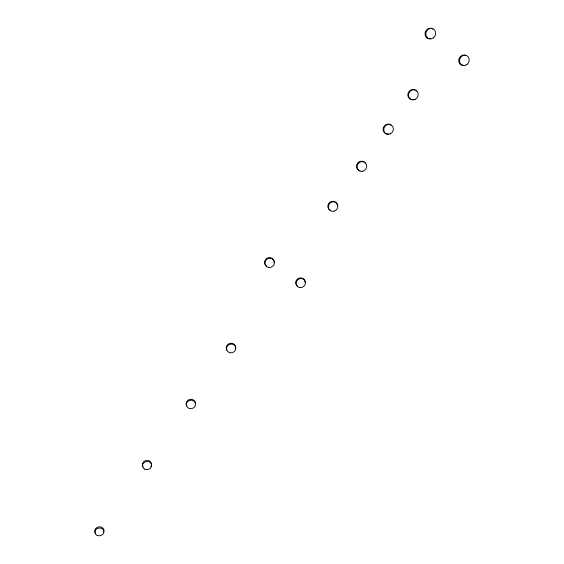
<?xml version="1.0" encoding="UTF-8"?>
<svg xmlns="http://www.w3.org/2000/svg" width="564" height="564" viewBox="0 0 564 564"><rect width="100%" height="100%" fill="white"/><g stroke="black" fill="none" stroke-linecap="round" stroke-linejoin="round"><path stroke-width="0.85" d="M430.522 38.726A5.372 4.857 -68.9 0 1 425.228 32.395A5.372 4.857 -68.9 0 1 433.032 29.145M94.963 531.725A4.561 3.885 -6.9 0 1 99.722 526.818A4.561 3.885 -6.9 0 1 103.656 531.965M95.69 533.093A4.561 3.885 -6.9 0 1 95.245 532.444M143.178 466.921A4.611 4.054 -9.2 0 1 146.02 460.541A4.611 4.054 -9.2 0 1 151.483 465.074M151.23 465.85A4.611 4.054 -9.2 0 1 150.814 466.569M186.895 406.002A4.66 4.209 -12.8 0 1 189.433 399.509A4.66 4.209 -12.8 0 1 195.398 403.345M226.975 350.152A4.709 4.343 -18.1 0 1 230.077 343.335A4.709 4.343 -18.1 0 1 235.477 348.341M266.553 266.109A4.829 4.575 -29.4 0 1 267.209 258.157A4.829 4.575 -29.4 0 1 274.09 262.154M297.602 286.209A4.766 4.456 -31.6 0 1 298.335 278.412A4.766 4.456 -31.6 0 1 305.046 282.31M330.532 210.457A4.914 4.632 -45.8 0 1 329.764 202.349A4.914 4.632 -45.8 0 1 337.307 205.084M413.186 99.574A5.189 4.752 -63.1 0 1 408.146 93.011A5.189 4.752 -63.1 0 1 416.352 91.001M463.982 65.304A5.28 4.731 -64.8 0 1 458.793 59.594A5.28 4.731 -64.8 0 1 465.829 55.455M360.058 170.857A5.005 4.681 -53.7 0 1 357.484 163.334A5.005 4.681 -53.7 0 1 365.451 163.356M388.476 133.936A5.097 4.723 -59.3 0 1 383.393 127.534A5.097 4.723 -59.3 0 1 391.55 125.525M97.184 535.405A4.575 3.892 -6.9 0 0 103.931 531.655A4.575 3.892 -6.9 0 0 96.98 528.651A4.575 3.892 -6.9 0 0 97.184 535.405M144.765 469.177A4.625 4.061 -9.2 0 0 151.645 465.342A4.625 4.061 -9.2 0 0 144.687 462.127A4.625 4.061 -9.2 0 0 144.765 469.177M189.405 408.512A4.667 4.216 -12.8 0 0 195.496 403.464A4.667 4.216 -12.8 0 0 187.882 401.371A4.667 4.216 -12.8 0 0 189.405 408.512M229.576 352.634A4.723 4.357 -18.1 0 0 235.78 347.459A4.723 4.357 -18.1 0 0 228.152 345.217A4.723 4.357 -18.1 0 0 229.576 352.634M268.901 267.477A4.836 4.582 -29.4 0 0 274.153 261.033A4.836 4.582 -29.4 0 0 265.989 260.082A4.836 4.582 -29.4 0 0 268.901 267.477M299.97 287.598A4.78 4.463 -31.6 0 0 305.202 281.267A4.78 4.463 -31.6 0 0 297.193 280.357A4.78 4.463 -31.6 0 0 299.97 287.598M334.071 211.176A4.928 4.639 -45.7 0 0 336.666 203.16A4.928 4.639 -45.7 0 0 328.558 205.331A4.928 4.639 -45.7 0 0 334.071 211.176M362.807 171.237A5.013 4.695 -53.6 0 0 365.493 163.038A5.013 4.695 -53.6 0 0 357.329 165.21A5.013 4.695 -53.6 0 0 362.807 171.237M390.344 133.894A5.111 4.731 -59.2 0 0 391.529 125.236A5.111 4.731 -59.2 0 0 383.76 129.001A5.111 4.731 -59.2 0 0 390.344 133.894M415.132 99.447A5.203 4.766 -63 0 0 416.401 90.614A5.203 4.766 -63 0 0 408.562 94.414A5.203 4.766 -63 0 0 415.132 99.447M466.907 64.571A5.295 4.738 -64.8 0 0 466.689 55.624A5.295 4.738 -64.8 0 0 459.533 60.961A5.295 4.738 -64.8 0 0 466.907 64.571M433.406 37.901A5.386 4.864 -68.8 0 0 433.004 28.743A5.386 4.864 -68.8 0 0 425.806 34.242A5.386 4.864 -68.8 0 0 433.406 37.901"/></g></svg>
